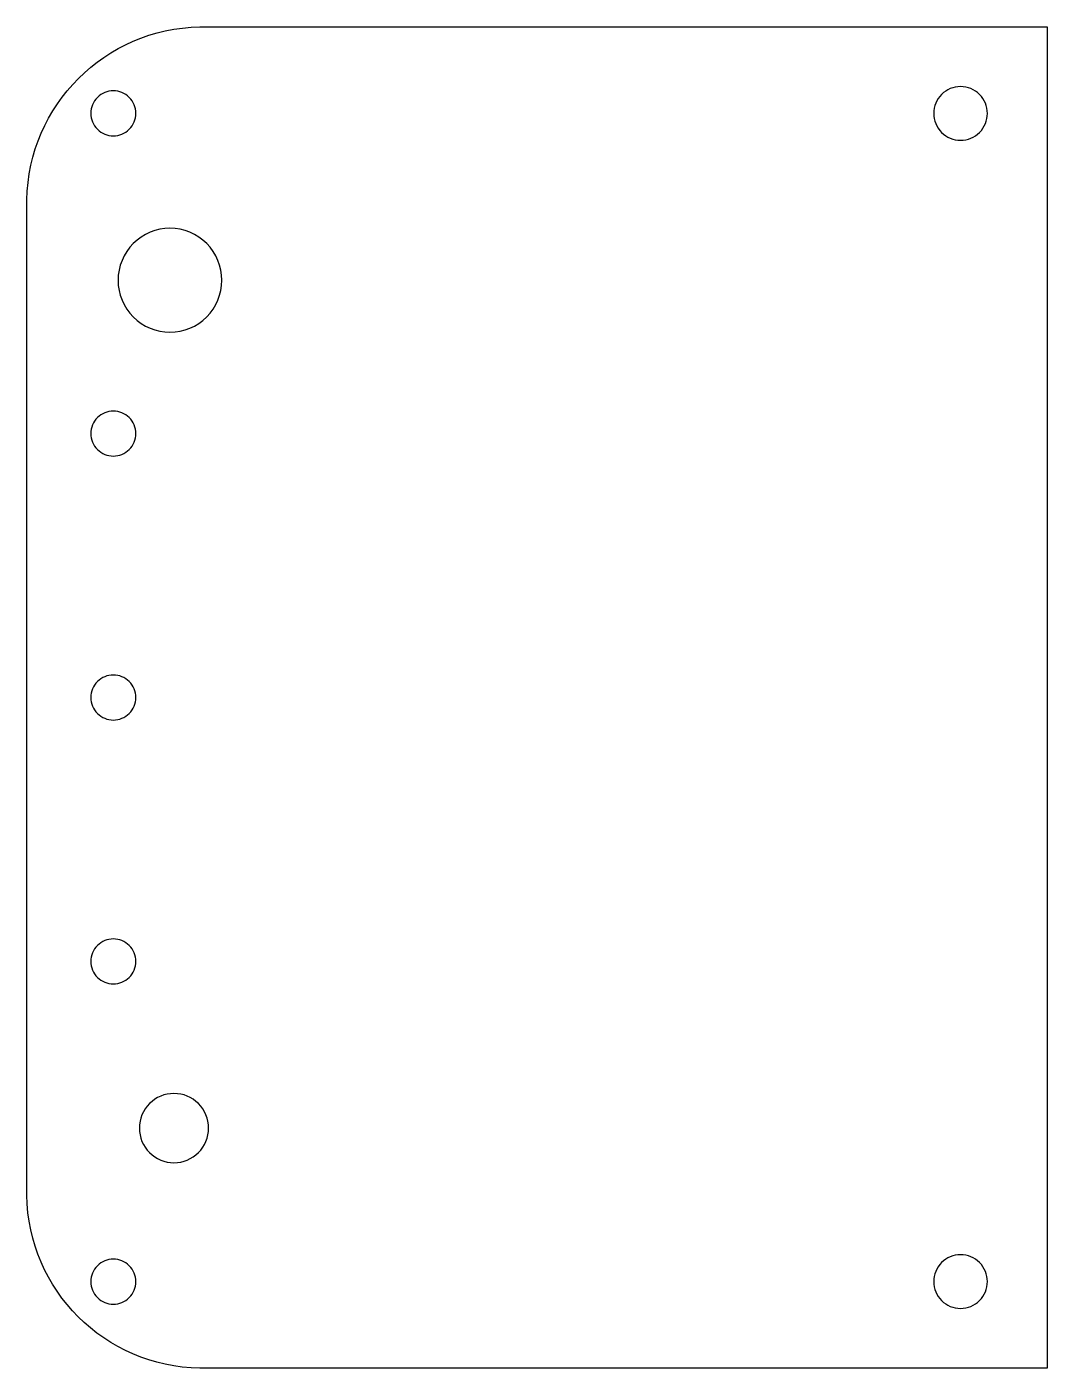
# Model space of a CAD drawing. Extents: x -20 to 98, y 0 to 155.
import ezdxf

# ---------------------------------------------------------------- set-up
doc = ezdxf.new("R2010")
doc.units = 0
doc.layers.add('LAYER0', color=7, linetype='CONTINUOUS')

msp = doc.modelspace()

# ---------------------------------------------------------------- linework, layer by layer
at = {"layer": 'LAYER0'}
for points in [[(97.89, 155), (97.89, 0), (0, 0, -0.406247), (-20, 20), (-20, 135, -0.403418), (0, 155)], [(-12.6, 145, 0.414214), (-10, 142.4, 0.414214), (-7.4, 145, 0.414214), (-10, 147.6, 0.414214)], [(84.79, 145, 0.414214), (87.89, 141.9, 0.414214), (90.99, 145, 0.414214), (87.89, 148.1, 0.414214)], [(-9.46, 125.72, 0.414214), (-3.46, 119.72, 0.414214), (2.54, 125.72, 0.414214), (-3.46, 131.72, 0.414214)], [(-12.6, 108, 0.414214), (-10, 105.4, 0.414214), (-7.4, 108, 0.414214), (-10, 110.6, 0.414214)], [(-12.6, 77.5, 0.414214), (-10, 74.9, 0.414214), (-7.4, 77.5, 0.414214), (-10, 80.1, 0.414214)], [(-12.6, 47, 0.414214), (-10, 44.4, 0.414214), (-7.4, 47, 0.414214), (-10, 49.6, 0.414214)], [(-7, 27.74, 0.414214), (-3, 23.74, 0.414214), (1, 27.74, 0.414214), (-3, 31.74, 0.414214)], [(-12.6, 10, 0.414214), (-10, 7.4, 0.414214), (-7.4, 10, 0.414214), (-10, 12.6, 0.414214)], [(84.79, 10, 0.414214), (87.89, 6.9, 0.414214), (90.99, 10, 0.414214), (87.89, 13.1, 0.414214)]]:
    msp.add_lwpolyline(points, format="xyb", close=True, dxfattribs=at)

doc.saveas('drawing.dxf')
